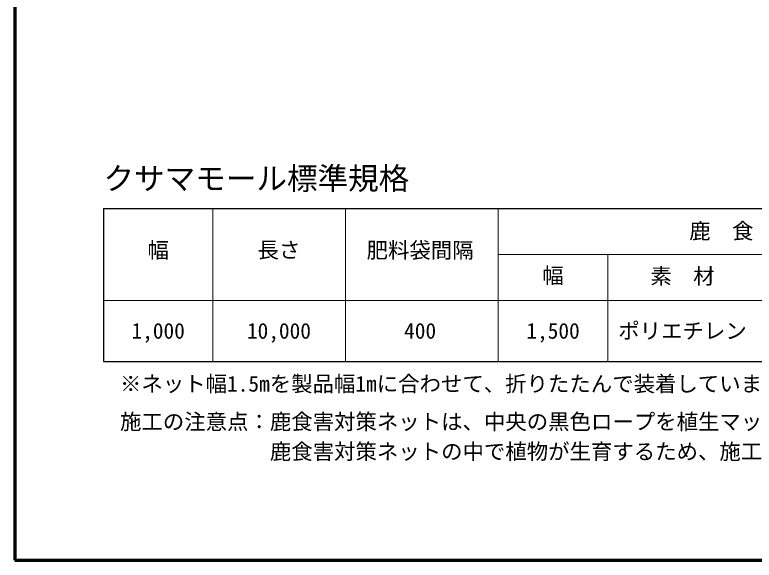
# Model space of a CAD drawing. Units: millimetres, scale not verified. Extents: x 200 to 8200, y 200 to 5838.
# Drawn here: x 200 to 2618, y 200 to 1983 of the extents above; entities that cross this region are included whole.
import ezdxf
from ezdxf.enums import TextEntityAlignment as Align

# ---------------------------------------------------------------- set-up
doc = ezdxf.new("R2010")
doc.units = ezdxf.units.MM
doc.header["$LTSCALE"] = 20
doc.layers.add('C-MTR', color=5, linetype='Continuous')
doc.layers.add('C-MTR-TXT', color=5, linetype='Continuous')
for name, color, linetype, lineweight in [('C-MTR-FRAM', 5, 'Continuous', 25), ('C-MTR-LINE', 5, 'Continuous', 13), ('C-TTL', 2, 'Continuous', 70)]:
    doc.layers.add(name, color=color, linetype=linetype, lineweight=lineweight)
doc.styles.add('ＭＳ ゴシック', font='')
doc.styles.get('ＭＳ ゴシック').set_extended_font_data('MS Gothic')

msp = doc.modelspace()

# ---------------------------------------------------------------- linework, layer by layer
at = {"layer": 'C-MTR-FRAM'}
for p, q in [((490.09, 1349.45), (490.09, 849.45)), ((490.09, 1349.45), (4438.09, 1349.45)), ((490.09, 849.45), (4438.09, 849.45))]:
    msp.add_line(p, q, dxfattribs=at)
at = {"layer": 'C-MTR-LINE'}
for p, q in [((848.09, 1349.45), (848.09, 849.45)), ((1281.09, 1349.45), (1281.09, 849.45)), ((1781.09, 1349.45), (1781.09, 849.45)), ((1781.09, 1199.45), (4438.09, 1199.45)), ((2139.51, 1199.45), (2139.51, 849.45)), ((490.09, 1049.45), (4438.09, 1049.45))]:
    msp.add_line(p, q, dxfattribs=at)
at = {"layer": 'C-TTL'}
msp.add_lwpolyline([(200, 200), (8200, 200), (8200, 5740), (200, 5740)], close=True, dxfattribs=at)

# ---------------------------------------------------------------- texts
at = {"layer": 'C-MTR', "style": 'ＭＳ ゴシック'}
msp.add_text('クサマモール標準規格', height=73.31, dxfattribs=at).set_placement((490.09, 1389.45), align=Align.BOTTOM_LEFT)
at = {"layer": 'C-MTR-TXT', "style": 'ＭＳ ゴシック'}
for s, p in [('鹿\u3000食\u3000害\u3000対\u3000策\u3000ネ\u3000ッ\u3000ト\u3000(※)', (2405.38, 1235.3)), ('※ネット幅1.5mを製品幅1mに合わせて、折りたたんで装着しています。', (544.06, 735.76)), ('施工の注意点：鹿食害対策ネットは、中央の黒色ロープを植生マットの中央に合わせ製品幅（1m）に納まるよう、たるませた状態のままで打設してください。', (544.06, 611.97)), ('\u3000\u3000\u3000\u3000\u3000\u3000\u3000鹿食害対策ネットの中で植物が生育するため、施工時には鹿食害対策ネットを極力「たるませる」ことが重要です。', (544.06, 514.35))]:
    msp.add_text(s, height=51.32, dxfattribs=at).set_placement(p, align=Align.BOTTOM_LEFT)
for s, p in [('幅', (668.82, 1172.52)), ('長さ', (1063.73, 1173.16)), ('肥料袋間隔', (1525.39, 1172.43)), ('幅', (1960.09, 1089.45)), ('素\u3000材', (2383.36, 1087.81))]:
    msp.add_text(s, height=51.32, dxfattribs=at).set_placement(p, align=Align.BOTTOM_CENTER)
for s, p in [('1,000', (668.82, 949.86)), ('10,000', (1063.73, 949.86)), ('400', (1525.39, 949.86)), ('1,500', (1960.09, 949.86)), ('ポリエチレン', (2383.36, 949.86))]:
    msp.add_text(s, height=51.32, dxfattribs=at).set_placement(p, align=Align.MIDDLE_CENTER)

doc.saveas('drawing.dxf')
